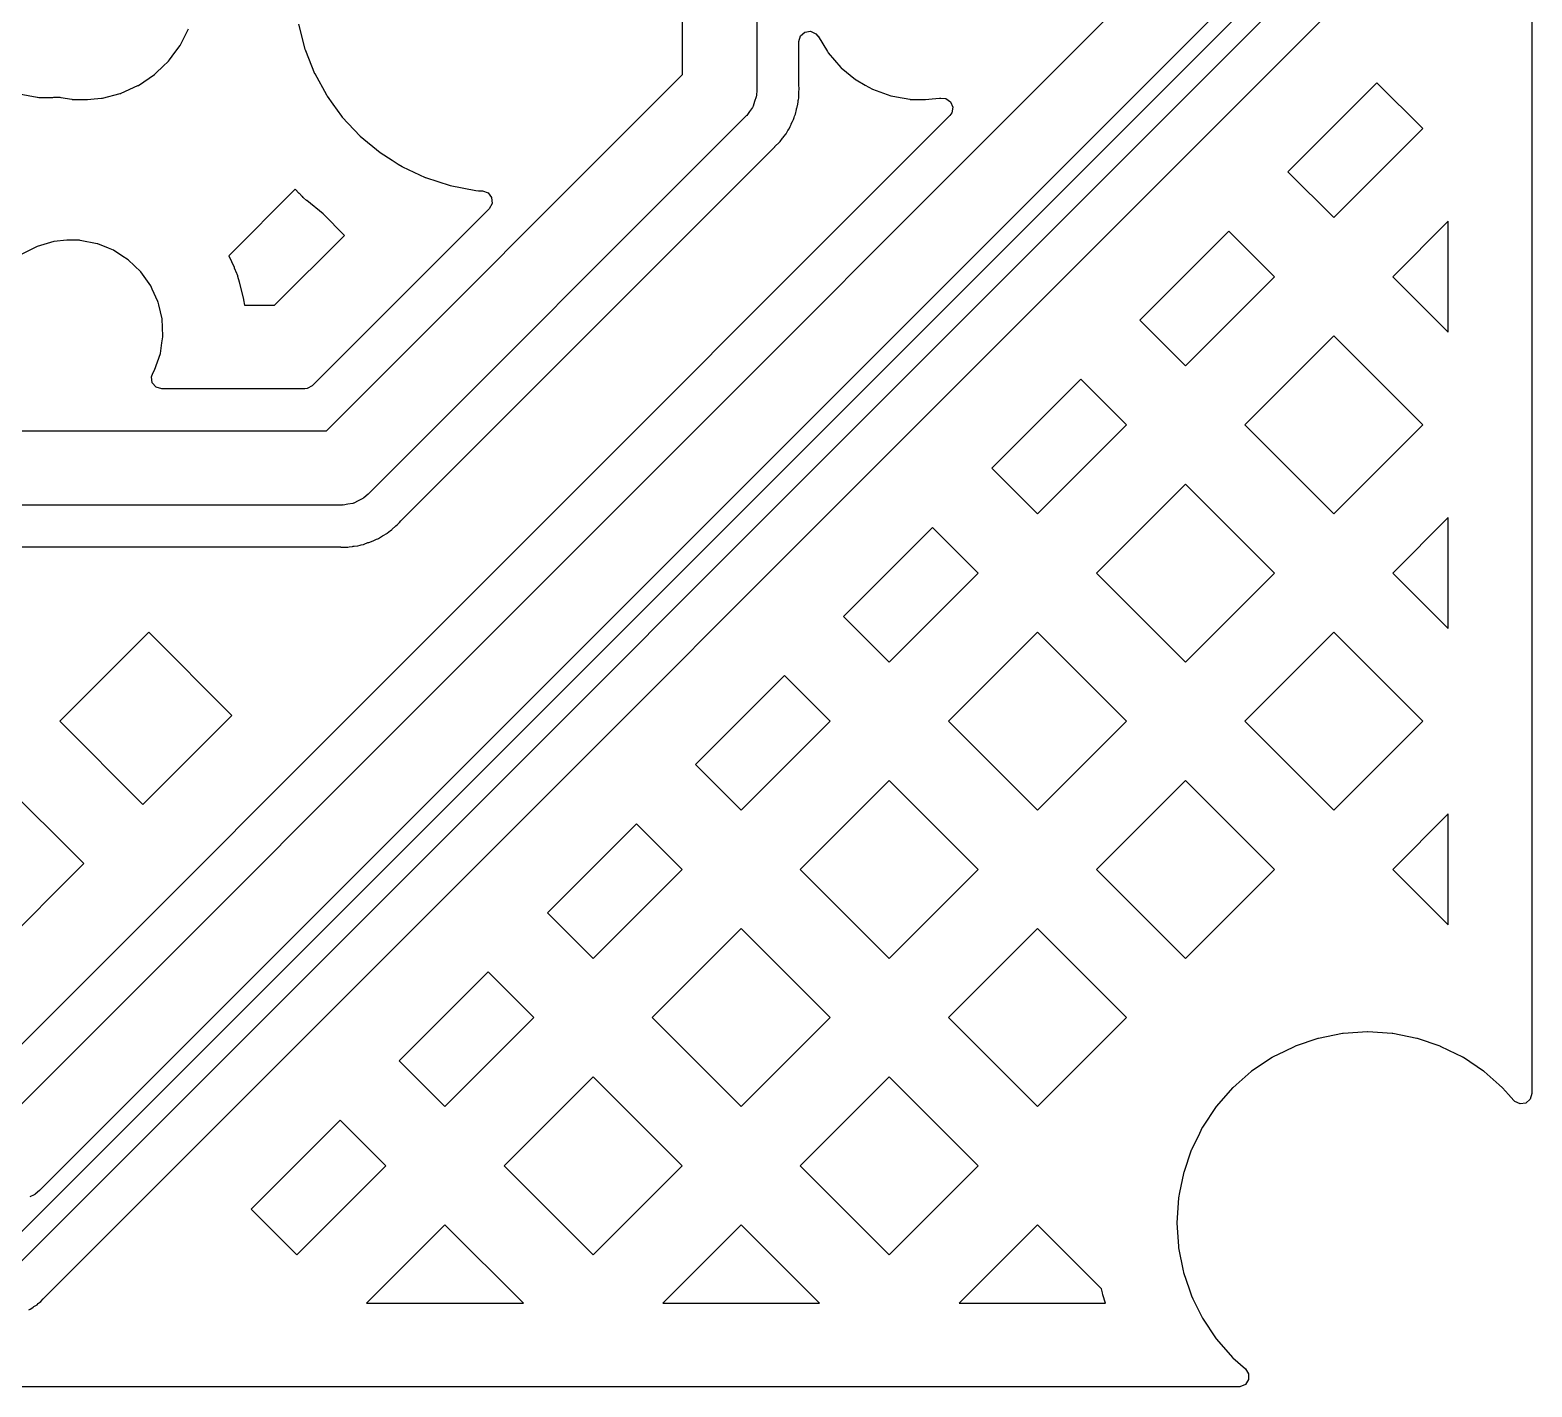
# Model space of a CAD drawing. Extents: x 124.5 to 210, y -114.5 to -26.5.
# Drawn here: x 191.78 to 209.99, y -114.49 to -98.04 of the extents above; entities that cross this region are included whole.
import ezdxf

# ---------------------------------------------------------------- set-up
doc = ezdxf.new("R2010")
doc.units = 0
doc.layers.add('BLACK', color=7, linetype='CONTINUOUS')

msp = doc.modelspace()

# ---------------------------------------------------------------- linework, layer by layer
at = {"layer": 'BLACK', "linetype": 'CONTINUOUS'}
for p, q in [((191.394, -111.34), (208.05, -94.6836)), ((191.424, -112.865), (209.15, -95.1392)), ((208.818, -95.1882), (191.898, -112.108)), ((209.363, -95.2794), (191.564, -113.078)), ((191.949, -113.413), (209.667, -95.6947)), ((209.992, -95.6717), (209.992, -110.935)), ((199.694, -98.5827), (199.694, -96.0561)), ((200.594, -96.2425), (200.594, -98.7691)), ((195.037, -97.9698), (195.115, -98.2748)), ((193.609, -98.2137), (193.704, -98.0271)), ((201.102, -98.1824), (201.122, -98.1143)), ((201.122, -98.1143), (201.176, -98.0678)), ((201.176, -98.0678), (201.246, -98.0577)), ((201.246, -98.0577), (201.311, -98.0872)), ((201.311, -98.0872), (201.335, -98.1182)), ((201.335, -98.1182), (201.336, -98.1174)), ((201.336, -98.1174), (201.449, -98.3039)), ((193.472, -98.4041), (193.539, -98.3135)), ((193.539, -98.3135), (193.6, -98.2317)), ((193.6, -98.2317), (193.609, -98.2137)), ((195.115, -98.2748), (195.117, -98.2785)), ((195.117, -98.2785), (195.117, -98.2785)), ((195.117, -98.2785), (195.122, -98.2918)), ((195.122, -98.2918), (195.231, -98.5676)), ((201.102, -98.7008), (201.102, -98.1824)), ((201.449, -98.3039), (201.458, -98.3181)), ((201.458, -98.3181), (201.612, -98.4954)), ((193.312, -98.5614), (193.391, -98.4855)), ((193.391, -98.4855), (193.46, -98.42)), ((193.46, -98.42), (193.472, -98.4041)), ((201.612, -98.4954), (201.616, -98.4988)), ((201.616, -98.4988), (201.789, -98.6409)), ((193.095, -98.7132), (193.29, -98.5821)), ((193.29, -98.5821), (193.312, -98.5614)), ((195.231, -98.5676), (195.233, -98.571)), ((195.233, -98.571), (195.233, -98.571)), ((195.233, -98.571), (195.375, -98.8294)), ((195.377, -102.9), (199.694, -98.5827)), ((201.103, -98.7166), (201.102, -98.7008)), ((201.789, -98.6409), (201.789, -98.6409)), ((201.789, -98.6409), (201.794, -98.6443)), ((201.794, -98.6443), (201.798, -98.6469)), ((201.798, -98.6469), (201.798, -98.6469)), ((201.798, -98.6469), (201.907, -98.7087)), ((208.113, -98.6827), (207.034, -99.7617)), ((208.667, -99.2368), (208.113, -98.6827)), ((191.65, -98.8173), (191.868, -98.8566)), ((191.868, -98.8566), (191.868, -98.8566)), ((191.868, -98.8566), (191.872, -98.8574)), ((191.872, -98.8574), (191.889, -98.8582)), ((191.889, -98.8582), (191.894, -98.8584)), ((191.894, -98.8584), (191.894, -98.8584)), ((191.894, -98.8584), (191.896, -98.8585)), ((191.896, -98.8585), (192.058, -98.8585)), ((192.058, -98.8585), (192.071, -98.8574)), ((192.071, -98.8574), (192.109, -98.8542)), ((192.109, -98.8542), (192.142, -98.8557)), ((192.142, -98.8557), (192.156, -98.8583)), ((192.156, -98.8583), (192.289, -98.8823)), ((192.289, -98.8823), (192.293, -98.8825)), ((192.293, -98.8825), (192.293, -98.8825)), ((192.293, -98.8825), (192.312, -98.8834)), ((192.479, -98.8835), (192.56, -98.8766)), ((192.56, -98.8766), (192.649, -98.8691)), ((192.649, -98.8691), (192.654, -98.8687)), ((192.649, -98.8691), (192.649, -98.8691)), ((192.654, -98.8687), (192.659, -98.8673)), ((192.659, -98.8673), (192.876, -98.811)), ((192.659, -98.8673), (192.659, -98.8673)), ((192.876, -98.811), (192.881, -98.8097)), ((192.876, -98.811), (192.876, -98.811)), ((192.881, -98.8097), (192.886, -98.8075)), ((192.886, -98.8075), (193.09, -98.7154)), ((192.886, -98.8075), (192.886, -98.8075)), ((193.09, -98.7154), (193.095, -98.7132)), ((193.09, -98.7154), (193.09, -98.7154)), ((195.375, -98.8294), (195.383, -98.8435)), ((195.383, -98.8435), (195.453, -98.9397)), ((200.586, -98.8534), (200.566, -98.9099)), ((200.588, -98.8395), (200.586, -98.8463)), ((200.586, -98.8463), (200.586, -98.8534)), ((200.594, -98.7691), (200.588, -98.8395)), ((201.099, -98.8835), (201.102, -98.8698)), ((201.102, -98.8109), (201.103, -98.8012)), ((201.102, -98.8634), (201.102, -98.8109)), ((201.102, -98.8698), (201.102, -98.8634)), ((201.107, -98.7455), (201.103, -98.7166)), ((201.103, -98.8012), (201.107, -98.7519)), ((201.107, -98.7519), (201.107, -98.7455)), ((201.107, -98.7519), (201.107, -98.7519)), ((201.907, -98.7087), (201.998, -98.7605)), ((201.998, -98.7605), (202.218, -98.8406)), ((202.218, -98.8406), (202.224, -98.8415)), ((202.224, -98.8415), (202.224, -98.8415)), ((202.224, -98.8415), (202.286, -98.8527)), ((202.286, -98.8527), (202.449, -98.8823)), ((202.449, -98.8823), (202.453, -98.8825)), ((202.453, -98.8825), (202.453, -98.8825)), ((202.453, -98.8825), (202.472, -98.8834)), ((202.639, -98.8835), (202.72, -98.8766)), ((202.72, -98.8766), (202.809, -98.8691)), ((202.809, -98.8691), (202.814, -98.8687)), ((202.809, -98.8691), (202.809, -98.8691)), ((202.814, -98.8687), (202.819, -98.8673)), ((202.819, -98.8673), (202.824, -98.8664)), ((202.824, -98.8664), (202.825, -98.869)), ((202.825, -98.869), (202.885, -98.8708)), ((202.885, -98.8708), (202.943, -98.9109)), ((192.312, -98.8834), (192.312, -98.8834)), ((192.312, -98.8834), (192.314, -98.8835)), ((192.314, -98.8835), (192.479, -98.8835)), ((195.453, -98.9397), (195.559, -99.0854)), ((200.506, -99.0278), (200.472, -99.0771)), ((200.542, -98.9796), (200.506, -99.0278)), ((200.544, -98.9729), (200.542, -98.9796)), ((200.548, -98.967), (200.544, -98.9729)), ((200.566, -98.9099), (200.548, -98.967)), ((201.051, -99.0854), (201.062, -99.0604)), ((201.062, -99.0604), (201.074, -99.004)), ((201.074, -99.004), (201.076, -98.995)), ((201.076, -98.995), (201.077, -98.992)), ((201.077, -98.992), (201.092, -98.9397)), ((201.092, -98.9397), (201.094, -98.9125)), ((201.094, -98.9125), (201.096, -98.8964)), ((201.096, -98.8964), (201.099, -98.8835)), ((202.472, -98.8834), (202.472, -98.8834)), ((202.472, -98.8834), (202.474, -98.8835)), ((202.474, -98.8835), (202.639, -98.8835)), ((202.959, -99.0463), (202.935, -99.0797)), ((202.943, -98.9109), (202.971, -98.9763)), ((202.971, -98.9763), (202.959, -99.0463)), ((202.935, -99.0797), (191.22, -110.795)), ((195.559, -99.0854), (195.568, -99.0982)), ((195.568, -99.0982), (195.784, -99.3278)), ((200.462, -99.0873), (195.881, -103.668)), ((200.466, -99.0815), (200.462, -99.0873)), ((200.472, -99.0771), (200.466, -99.0815)), ((200.969, -99.2614), (200.985, -99.2391)), ((200.985, -99.2391), (200.998, -99.2098)), ((200.998, -99.2098), (201.008, -99.1862)), ((201.008, -99.1862), (201.012, -99.1779)), ((201.012, -99.1779), (201.026, -99.1515)), ((201.026, -99.1515), (201.038, -99.1269)), ((201.038, -99.1269), (201.046, -99.1007)), ((201.046, -99.1007), (201.051, -99.0854)), ((207.588, -100.316), (208.667, -99.2368)), ((195.784, -99.3278), (196.026, -99.5285)), ((200.813, -99.4554), (200.869, -99.403)), ((200.869, -99.403), (200.873, -99.3986)), ((200.873, -99.3986), (200.877, -99.3934)), ((200.877, -99.3934), (200.906, -99.3514)), ((200.877, -99.3934), (200.877, -99.3934)), ((200.906, -99.3514), (200.912, -99.3441)), ((200.912, -99.3441), (200.922, -99.332)), ((200.922, -99.332), (200.948, -99.2994)), ((200.948, -99.2994), (200.961, -99.2753)), ((200.961, -99.2753), (200.969, -99.2614)), ((196.026, -99.5285), (196.172, -99.6212)), ((196.289, -103.979), (200.811, -99.4578)), ((200.811, -99.4578), (200.813, -99.4554)), ((196.172, -99.6212), (196.244, -99.6664)), ((196.244, -99.6664), (196.292, -99.6972)), ((196.292, -99.6972), (196.296, -99.6989)), ((196.296, -99.6989), (196.296, -99.6989)), ((196.296, -99.6989), (196.573, -99.8296)), ((207.034, -99.7617), (207.588, -100.316)), ((194.998, -99.9721), (194.192, -100.778)), ((195.044, -100.022), (194.998, -99.9721)), ((196.573, -99.8296), (196.573, -99.8296)), ((196.573, -99.8296), (196.577, -99.8313)), ((196.577, -99.8313), (196.876, -99.9286)), ((196.876, -99.9286), (197.186, -99.9876)), ((195.047, -100.025), (195.044, -100.022)), ((195.081, -100.059), (195.047, -100.025)), ((195.084, -100.061), (195.081, -100.059)), ((195.095, -100.072), (195.084, -100.061)), ((195.098, -100.075), (195.095, -100.072)), ((195.134, -100.107), (195.098, -100.075)), ((195.137, -100.109), (195.134, -100.107)), ((195.334, -100.272), (195.137, -100.109)), ((197.186, -99.9876), (197.221, -99.9898)), ((197.221, -99.9898), (197.269, -99.9928)), ((197.269, -99.9928), (197.335, -100.017)), ((197.335, -100.017), (197.378, -100.074)), ((197.384, -100.144), (197.35, -100.208)), ((197.378, -100.074), (197.384, -100.144)), ((197.35, -100.208), (195.203, -102.355)), ((195.593, -100.531), (195.334, -100.272)), ((206.317, -100.479), (205.238, -101.558)), ((206.871, -101.033), (206.317, -100.479)), ((208.977, -100.361), (208.305, -101.033)), ((208.977, -101.705), (208.977, -100.361)), ((191.861, -100.669), (191.684, -100.76)), ((191.866, -100.666), (191.861, -100.669)), ((191.861, -100.669), (191.861, -100.669)), ((192.069, -100.607), (191.866, -100.666)), ((192.227, -100.591), (192.069, -100.607)), ((192.383, -100.591), (192.227, -100.591)), ((192.389, -100.592), (192.383, -100.591)), ((192.596, -100.632), (192.389, -100.592)), ((192.602, -100.635), (192.596, -100.632)), ((192.732, -100.687), (192.602, -100.635)), ((192.602, -100.635), (192.602, -100.635)), ((192.792, -100.711), (192.732, -100.687)), ((194.746, -101.377), (195.593, -100.531)), ((192.895, -100.778), (192.792, -100.711)), ((192.97, -100.826), (192.895, -100.778)), ((193.123, -100.972), (192.97, -100.826)), ((194.192, -100.778), (194.256, -100.918)), ((193.245, -101.145), (193.123, -100.972)), ((194.256, -100.918), (194.258, -100.923)), ((194.258, -100.923), (194.285, -100.991)), ((194.285, -100.991), (194.287, -100.996)), ((194.287, -100.996), (194.295, -101.019)), ((194.295, -101.019), (194.297, -101.025)), ((194.297, -101.025), (194.317, -101.094)), ((205.792, -102.112), (206.871, -101.033)), ((208.305, -101.033), (208.977, -101.705)), ((193.262, -101.182), (193.245, -101.145)), ((193.33, -101.331), (193.262, -101.182)), ((194.317, -101.094), (194.319, -101.1)), ((194.319, -101.1), (194.368, -101.306)), ((193.333, -101.337), (193.33, -101.331)), ((193.334, -101.343), (193.333, -101.337)), ((193.342, -101.375), (193.334, -101.343)), ((193.334, -101.343), (193.334, -101.343)), ((193.382, -101.543), (193.342, -101.375)), ((194.368, -101.306), (194.369, -101.311)), ((194.369, -101.311), (194.382, -101.377)), ((194.382, -101.377), (194.746, -101.377)), ((193.392, -101.754), (193.382, -101.543)), ((205.238, -101.558), (205.792, -102.112)), ((193.381, -101.833), (193.391, -101.76)), ((193.391, -101.76), (193.392, -101.754)), ((193.391, -101.76), (193.391, -101.76)), ((207.588, -101.75), (206.509, -102.829)), ((208.667, -102.829), (207.588, -101.75)), ((193.292, -102.164), (193.362, -101.964)), ((193.362, -101.964), (193.381, -101.833)), ((193.254, -102.248), (193.27, -102.202)), ((193.264, -102.318), (193.254, -102.248)), ((193.311, -102.371), (193.264, -102.318)), ((193.27, -102.202), (193.292, -102.164)), ((193.27, -102.202), (193.27, -102.202)), ((204.521, -102.275), (203.442, -103.354)), ((205.075, -102.829), (204.521, -102.275)), ((193.379, -102.391), (193.311, -102.371)), ((195.114, -102.391), (193.379, -102.391)), ((195.141, -102.389), (195.114, -102.391)), ((195.203, -102.355), (195.141, -102.389)), ((203.996, -103.908), (205.075, -102.829)), ((206.509, -102.829), (207.588, -103.908)), ((207.588, -103.908), (208.667, -102.829)), ((179.736, -102.9), (195.377, -102.9)), ((203.442, -103.354), (203.996, -103.908)), ((205.792, -103.546), (204.713, -104.625)), ((206.871, -104.625), (205.792, -103.546)), ((195.57, -103.799), (195.563, -103.8)), ((195.577, -103.8), (195.57, -103.799)), ((195.636, -103.789), (195.577, -103.8)), ((195.695, -103.78), (195.636, -103.789)), ((195.702, -103.777), (195.695, -103.78)), ((195.709, -103.776), (195.702, -103.777)), ((195.762, -103.748), (195.709, -103.776)), ((195.816, -103.722), (195.762, -103.748)), ((195.821, -103.717), (195.816, -103.722)), ((195.827, -103.714), (195.821, -103.717)), ((195.881, -103.668), (195.827, -103.714)), ((195.563, -103.8), (150.65, -103.8)), ((196.279, -103.991), (196.289, -103.979)), ((208.977, -103.953), (208.305, -104.625)), ((208.977, -105.297), (208.977, -103.953)), ((196.062, -104.169), (196.107, -104.144)), ((196.107, -104.144), (196.113, -104.141)), ((196.113, -104.141), (196.13, -104.127)), ((196.13, -104.127), (196.134, -104.123)), ((196.134, -104.123), (196.147, -104.114)), ((196.147, -104.114), (196.165, -104.101)), ((196.165, -104.101), (196.169, -104.099)), ((196.169, -104.099), (196.174, -104.094)), ((196.174, -104.094), (196.211, -104.057)), ((196.211, -104.057), (196.218, -104.051)), ((196.218, -104.051), (196.231, -104.04)), ((196.231, -104.04), (196.261, -104.014)), ((196.261, -104.014), (196.279, -103.991)), ((202.725, -104.071), (201.646, -105.15)), ((203.279, -104.625), (202.725, -104.071)), ((178.745, -104.308), (195.547, -104.308)), ((195.547, -104.308), (195.551, -104.309)), ((195.551, -104.309), (195.627, -104.311)), ((195.627, -104.311), (195.627, -104.311)), ((195.627, -104.311), (195.634, -104.311)), ((195.634, -104.311), (195.649, -104.308)), ((195.649, -104.308), (195.69, -104.301)), ((195.69, -104.301), (195.699, -104.3)), ((195.699, -104.3), (195.711, -104.298)), ((195.711, -104.298), (195.757, -104.294)), ((195.757, -104.294), (195.783, -104.286)), ((195.783, -104.286), (195.798, -104.282)), ((195.798, -104.282), (195.819, -104.278)), ((195.819, -104.278), (195.825, -104.277)), ((195.819, -104.278), (195.819, -104.278)), ((195.825, -104.277), (195.831, -104.275)), ((195.831, -104.275), (195.879, -104.256)), ((195.831, -104.275), (195.831, -104.275)), ((195.879, -104.256), (195.888, -104.253)), ((195.888, -104.253), (195.943, -104.236)), ((195.943, -104.236), (195.966, -104.222)), ((195.966, -104.222), (195.981, -104.215)), ((195.981, -104.215), (196, -104.208)), ((196, -104.208), (196.006, -104.205)), ((196, -104.208), (196, -104.208)), ((196.006, -104.205), (196.055, -104.174)), ((196.055, -104.174), (196.062, -104.169)), ((202.2, -105.704), (203.279, -104.625)), ((204.713, -104.625), (205.792, -105.704)), ((205.792, -105.704), (206.871, -104.625)), ((208.305, -104.625), (208.977, -105.297)), ((201.646, -105.15), (202.2, -105.704)), ((193.22, -105.342), (192.141, -106.421)), ((194.229, -106.351), (193.22, -105.342)), ((203.996, -105.342), (202.917, -106.421)), ((205.075, -106.421), (203.996, -105.342)), ((207.588, -105.342), (206.509, -106.421)), ((208.667, -106.421), (207.588, -105.342)), ((200.929, -105.867), (199.85, -106.946)), ((201.483, -106.421), (200.929, -105.867)), ((192.141, -106.421), (193.15, -107.43)), ((193.15, -107.43), (194.229, -106.351)), ((200.404, -107.5), (201.483, -106.421)), ((202.917, -106.421), (203.996, -107.5)), ((203.996, -107.5), (205.075, -106.421)), ((206.509, -106.421), (207.588, -107.5)), ((207.588, -107.5), (208.667, -106.421)), ((199.85, -106.946), (200.404, -107.5)), ((192.433, -108.147), (191.424, -107.138)), ((202.2, -107.138), (201.121, -108.217)), ((203.279, -108.217), (202.2, -107.138)), ((205.792, -107.138), (204.713, -108.217)), ((206.871, -108.217), (205.792, -107.138)), ((208.977, -107.545), (208.305, -108.217)), ((208.977, -108.889), (208.977, -107.545)), ((199.133, -107.663), (198.054, -108.742)), ((199.687, -108.217), (199.133, -107.663)), ((191.354, -109.226), (192.433, -108.147)), ((198.608, -109.296), (199.687, -108.217)), ((201.121, -108.217), (202.2, -109.296)), ((202.2, -109.296), (203.279, -108.217)), ((204.713, -108.217), (205.792, -109.296)), ((205.792, -109.296), (206.871, -108.217)), ((208.305, -108.217), (208.977, -108.889)), ((198.054, -108.742), (198.608, -109.296)), ((200.404, -108.934), (199.325, -110.013)), ((201.483, -110.013), (200.404, -108.934)), ((203.996, -108.934), (202.917, -110.013)), ((205.075, -110.013), (203.996, -108.934)), ((197.337, -109.459), (196.258, -110.538)), ((197.891, -110.013), (197.337, -109.459)), ((196.812, -111.092), (197.891, -110.013)), ((199.325, -110.013), (200.404, -111.092)), ((200.404, -111.092), (201.483, -110.013)), ((202.917, -110.013), (203.996, -111.092)), ((203.996, -111.092), (205.075, -110.013)), ((207.397, -110.267), (207.119, -110.361)), ((207.401, -110.265), (207.397, -110.267)), ((207.397, -110.267), (207.397, -110.267)), ((207.405, -110.265), (207.401, -110.265)), ((207.694, -110.207), (207.405, -110.265)), ((207.405, -110.265), (207.405, -110.265)), ((207.698, -110.206), (207.694, -110.207)), ((207.694, -110.207), (207.694, -110.207)), ((207.702, -110.206), (207.698, -110.206)), ((207.996, -110.187), (207.702, -110.206)), ((207.702, -110.206), (207.702, -110.206)), ((208, -110.187), (207.996, -110.187)), ((208.004, -110.187), (208, -110.187)), ((208.298, -110.206), (208.004, -110.187)), ((208.302, -110.206), (208.298, -110.206)), ((208.298, -110.206), (208.298, -110.206)), ((208.306, -110.207), (208.302, -110.206)), ((208.595, -110.265), (208.306, -110.207)), ((208.306, -110.207), (208.306, -110.207)), ((208.599, -110.265), (208.595, -110.265)), ((208.595, -110.265), (208.595, -110.265)), ((208.603, -110.267), (208.599, -110.265)), ((208.881, -110.361), (208.603, -110.267)), ((208.603, -110.267), (208.603, -110.267)), ((206.843, -110.496), (206.592, -110.665)), ((206.847, -110.495), (206.843, -110.496)), ((206.992, -110.423), (206.847, -110.495)), ((206.847, -110.495), (206.847, -110.495)), ((207.115, -110.363), (206.992, -110.423)), ((207.119, -110.361), (207.115, -110.363)), ((208.885, -110.363), (208.881, -110.361)), ((208.986, -110.412), (208.885, -110.363)), ((209.153, -110.495), (208.986, -110.412)), ((209.157, -110.496), (209.153, -110.495)), ((209.153, -110.495), (209.153, -110.495)), ((209.16, -110.499), (209.157, -110.496)), ((209.405, -110.662), (209.16, -110.499)), ((196.258, -110.538), (196.812, -111.092)), ((206.589, -110.667), (206.405, -110.829)), ((206.592, -110.665), (206.589, -110.667)), ((206.589, -110.667), (206.589, -110.667)), ((209.408, -110.665), (209.405, -110.662)), ((209.405, -110.662), (209.405, -110.662)), ((209.411, -110.667), (209.408, -110.665)), ((209.595, -110.829), (209.411, -110.667)), ((209.411, -110.667), (209.411, -110.667)), ((198.608, -110.73), (197.529, -111.809)), ((199.687, -111.809), (198.608, -110.73)), ((202.2, -110.73), (201.121, -111.809)), ((203.279, -111.809), (202.2, -110.73)), ((206.361, -110.867), (206.167, -111.089)), ((206.364, -110.864), (206.361, -110.867)), ((206.405, -110.829), (206.364, -110.864)), ((209.636, -110.864), (209.595, -110.829)), ((209.709, -110.947), (209.636, -110.864)), ((209.771, -111.018), (209.709, -110.947)), ((209.783, -111.03), (209.771, -111.018)), ((209.848, -111.06), (209.783, -111.03)), ((209.918, -111.05), (209.848, -111.06)), ((209.971, -111.003), (209.918, -111.05)), ((209.992, -110.935), (209.971, -111.003)), ((195.541, -111.255), (194.462, -112.334)), ((196.095, -111.809), (195.541, -111.255)), ((206.165, -111.092), (205.996, -111.343)), ((206.167, -111.089), (206.165, -111.092)), ((206.167, -111.089), (206.167, -111.089)), ((205.959, -111.42), (205.863, -111.615)), ((205.995, -111.347), (205.959, -111.42)), ((205.996, -111.343), (205.995, -111.347)), ((205.995, -111.347), (205.995, -111.347)), ((205.861, -111.619), (205.769, -111.892)), ((205.863, -111.615), (205.861, -111.619)), ((205.861, -111.619), (205.861, -111.619)), ((195.016, -112.888), (196.095, -111.809)), ((197.529, -111.809), (198.608, -112.888)), ((198.608, -112.888), (199.687, -111.809)), ((201.121, -111.809), (202.2, -112.888)), ((202.2, -112.888), (203.279, -111.809)), ((205.765, -111.905), (205.719, -112.135)), ((205.769, -111.892), (205.765, -111.901)), ((205.765, -111.901), (205.765, -111.905)), ((205.765, -111.905), (205.765, -111.905)), ((191.833, -112.162), (191.779, -112.188)), ((191.838, -112.157), (191.833, -112.162)), ((191.845, -112.154), (191.838, -112.157)), ((191.898, -112.108), (191.845, -112.154)), ((205.719, -112.135), (205.706, -112.198)), ((194.462, -112.334), (195.016, -112.888)), ((205.706, -112.198), (205.687, -112.5)), ((196.812, -112.526), (195.861, -113.477)), ((197.763, -113.477), (196.812, -112.526)), ((200.404, -112.526), (199.453, -113.477)), ((201.355, -113.477), (200.404, -112.526)), ((203.996, -112.526), (203.045, -113.477)), ((204.772, -113.302), (203.996, -112.526)), ((205.687, -112.5), (205.687, -112.504)), ((205.687, -112.504), (205.705, -112.785)), ((205.705, -112.785), (205.706, -112.802)), ((205.706, -112.802), (205.707, -112.806)), ((205.707, -112.806), (205.707, -112.806)), ((205.707, -112.806), (205.762, -113.084)), ((205.762, -113.084), (205.765, -113.099)), ((205.765, -113.099), (205.767, -113.103)), ((205.767, -113.103), (205.767, -113.103)), ((205.767, -113.103), (205.834, -113.302)), ((191.913, -113.455), (191.941, -113.421)), ((191.941, -113.421), (191.949, -113.413)), ((204.783, -113.349), (204.772, -113.302)), ((204.784, -113.353), (204.783, -113.349)), ((204.788, -113.369), (204.784, -113.353)), ((204.789, -113.373), (204.788, -113.369)), ((204.804, -113.421), (204.789, -113.373)), ((204.805, -113.425), (204.804, -113.421)), ((204.823, -113.477), (204.805, -113.425)), ((205.834, -113.302), (205.863, -113.385)), ((205.863, -113.385), (205.88, -113.421)), ((205.88, -113.421), (205.994, -113.651)), ((191.765, -113.557), (191.784, -113.55)), ((191.784, -113.55), (191.804, -113.535)), ((191.804, -113.535), (191.819, -113.524)), ((191.819, -113.524), (191.829, -113.517)), ((191.829, -113.517), (191.861, -113.499)), ((191.861, -113.499), (191.867, -113.495)), ((191.861, -113.499), (191.861, -113.499)), ((191.867, -113.495), (191.882, -113.48)), ((191.882, -113.48), (191.885, -113.477)), ((191.885, -113.477), (191.897, -113.467)), ((191.897, -113.467), (191.898, -113.466)), ((191.898, -113.466), (191.913, -113.455)), ((195.861, -113.477), (197.763, -113.477)), ((199.453, -113.477), (201.355, -113.477)), ((203.045, -113.477), (204.823, -113.477)), ((205.994, -113.651), (205.996, -113.657)), ((205.996, -113.657), (206.165, -113.908)), ((206.165, -113.908), (206.167, -113.911)), ((206.167, -113.911), (206.167, -113.911)), ((206.167, -113.911), (206.361, -114.133)), ((206.361, -114.133), (206.364, -114.136)), ((206.364, -114.136), (206.367, -114.139)), ((206.367, -114.139), (206.518, -114.271)), ((206.518, -114.271), (206.556, -114.331)), ((206.556, -114.331), (206.556, -114.402)), ((206.435, -114.491), (128.065, -114.491)), ((206.452, -114.49), (206.435, -114.491)), ((206.517, -114.461), (206.452, -114.49)), ((206.556, -114.402), (206.517, -114.461))]:
    msp.add_line(p, q, dxfattribs=at)

doc.saveas('drawing.dxf')
